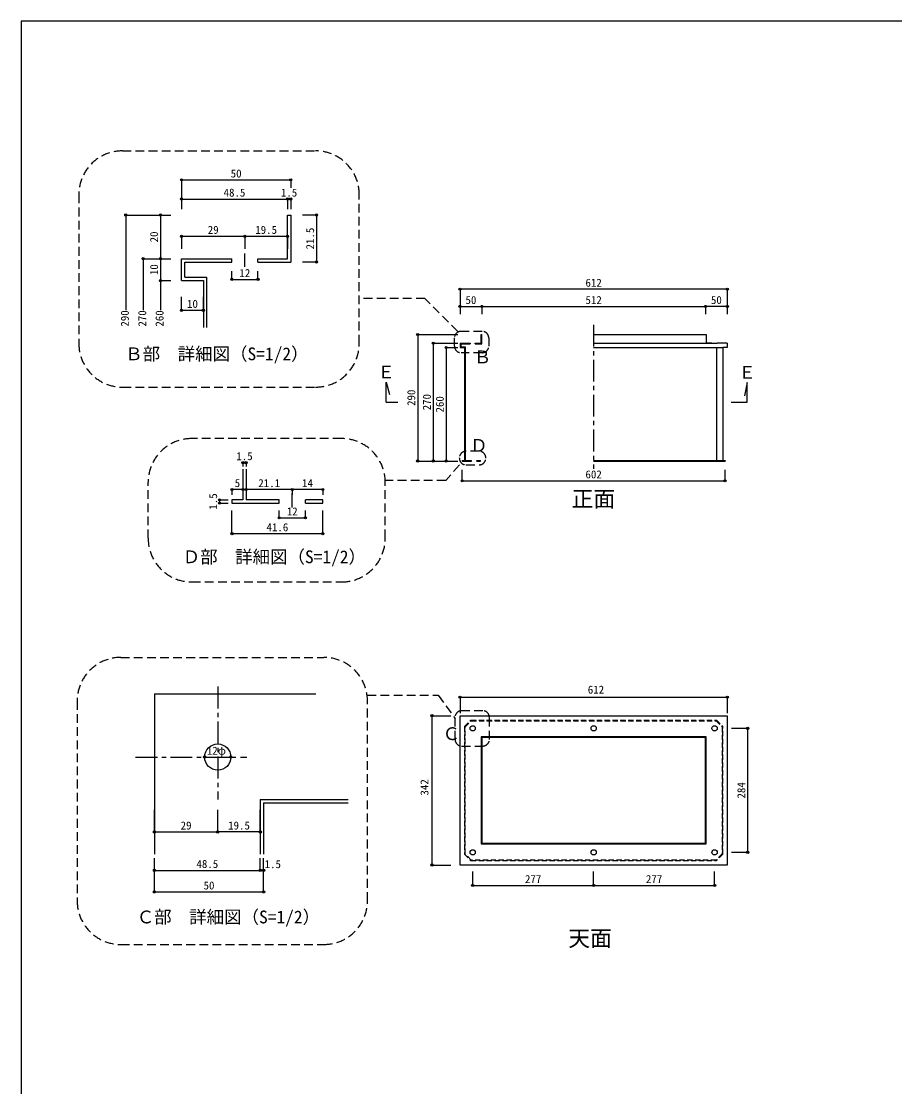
# Model space of a CAD drawing. Units: millimetres at full size, sheet at 1:10, with parts at other scales. Extents: x -10475 to 9199, y -10092 to 10143.
# Drawn here: x 735 to 2735, y 2864 to 5304 of the extents above; entities that cross this region are included whole.
import ezdxf
from ezdxf.enums import TextEntityAlignment as Align

# ---------------------------------------------------------------- set-up
doc = ezdxf.new("R2010")
doc.units = ezdxf.units.MM
doc.header["$LTSCALE"] = 10
doc.header["$PDMODE"] = 32
doc.header["$PDSIZE"] = 5
for name, pattern in [('CHAIN1', [8, 5, -1, 1, -1]), ('DASHED1', [1.8, 1.2, -0.6]), ('DASHED2', [3, 2, -1])]:
    doc.linetypes.add(name, pattern=pattern)
for name, color, linetype in [('0-1_SUS', 7, 'Continuous'), ('0-9_SUS寸法', 3, 'Continuous'), ('0-F_図面枠', 7, 'Continuous'), ('3-8', 4, 'Continuous'), ('E-9_SUS寸法', 3, 'Continuous')]:
    doc.layers.add(name, color=color, linetype=linetype)
doc.styles.add('ＭＳ ゴシック', font='')
doc.styles.get('ＭＳ ゴシック').set_extended_font_data('MS Gothic')

msp = doc.modelspace()

# ---------------------------------------------------------------- linework, layer by layer
at = {"layer": '0-1_SUS'}
for p, q in [((1788.36, 4587.02), (1789.86, 4587.02)), ((2045.86, 4587.02), (2303.36, 4587.02)), ((2303.36, 4587.02), (2303.36, 4567.02)), ((1739.86, 4567.02), (1762.86, 4567.02)), ((1741.36, 4565.52), (1762.86, 4565.52)), ((1762.86, 4567.02), (1762.86, 4565.52)), ((1774.86, 4565.52), (1774.86, 4567.02)), ((2045.86, 4567.02), (2328.86, 4567.02)), ((2316.86, 4567.02), (2303.26, 4567.02)), ((2351.86, 4567.02), (2328.86, 4567.02)), ((2351.86, 4567.02), (2351.86, 4557.02)), ((1749.86, 4557.02), (1749.86, 4298.52)), ((2045.86, 4557.02), (2341.86, 4557.02)), ((2326.86, 4557.02), (2326.86, 4298.52)), ((2351.86, 4557.02), (2341.86, 4557.02)), ((2341.86, 4557.02), (2341.86, 4298.52)), ((2397.64, 4476.88), (2391.47, 4446.78)), ((2397.64, 4432.11), (2397.64, 4476.88)), ((1570.63, 4432.11), (1597.64, 4432.11)), ((2360.59, 4432.11), (2397.64, 4432.11)), ((1744.86, 4298.52), (1749.86, 4298.52)), ((1751.36, 4298.52), (1766.46, 4298.52)), ((1766.46, 4297.02), (1766.46, 4298.52)), ((1778.46, 4297.02), (1786.46, 4297.02)), ((1786.46, 4297.02), (1786.46, 4298.52)), ((2045.86, 4297.02), (2346.86, 4297.02)), ((1739.86, 3372.01), (1739.86, 3714.01)), ((1739.86, 3714.01), (1802.75, 3714.01)), ((1802.1, 3665.51), (1788.36, 3665.51)), ((1789.86, 3664.01), (1789.86, 3422.01)), ((1802.1, 3664.01), (1789.86, 3664.01)), ((2303.36, 3665.51), (1802.1, 3665.51)), ((1806.33, 3372.01), (1739.86, 3372.01)), ((2351.86, 3372.01), (1806.33, 3372.01))]:
    msp.add_line(p, q, dxfattribs=at)
at = {"layer": '0-1_SUS', "color": 3}
for p, q in [((1744.86, 4251.89), (1744.86, 4276.75)), ((2346.86, 4251.89), (2346.86, 4276.75)), ((2398.66, 3685.01), (2361.39, 3685.01)), ((2398.66, 3401.01), (2361.39, 3401.01)), ((1768.86, 3325.28), (1768.86, 3357.02)), ((2045.86, 3325.28), (2045.86, 3357.02)), ((2322.86, 3325.28), (2322.86, 3357.02))]:
    msp.add_line(p, q, dxfattribs=at)
at = {"layer": '0-1_SUS', "color": 4}
for p, q in [((1744.86, 4251.89), (2346.86, 4251.89)), ((2398.66, 3401.01), (2398.66, 3685.01)), ((1768.86, 3325.28), (2045.86, 3325.28)), ((2045.86, 3325.28), (2322.86, 3325.28))]:
    msp.add_line(p, q, dxfattribs=at)
at = {"layer": '0-1_SUS', "linetype": 'DASHED1'}
for p, q in [((1749.86, 3689.01), (1749.86, 3397.01)), ((1765.48, 3702.51), (2326.23, 3702.51)), ((2326.23, 3702.51), (2340.36, 3688.39)), ((2326.86, 3704.01), (2341.86, 3689.01)), ((2340.36, 3688.39), (2340.36, 3397.63)), ((2341.86, 3397.01), (2341.86, 3689.01)), ((1749.86, 3397.01), (1764.86, 3382.01)), ((1765.48, 3383.51), (1751.36, 3397.63)), ((2340.36, 3397.63), (2326.23, 3383.51)), ((2341.86, 3397.01), (2326.86, 3382.01)), ((1764.86, 3382.01), (2326.86, 3382.01)), ((2326.23, 3383.51), (1765.48, 3383.51))]:
    msp.add_line(p, q, dxfattribs=at)
at = {"layer": '0-1_SUS'}
for points in [[(1774.86, 4567.02), (1788.36, 4567.02), (1788.36, 4587.02)], [(1774.86, 4565.52), (1789.86, 4565.52), (1789.86, 4587.02)], [(1739.86, 4567.02), (1739.86, 4557.02), (1749.86, 4557.02)], [(1741.36, 4565.52), (1741.36, 4558.52), (1751.36, 4558.52), (1751.36, 4298.52)], [(1570.63, 4432.11), (1570.63, 4477.65), (1578.35, 4449.86)], [(1744.86, 4298.52), (1744.86, 4297.02), (1766.46, 4297.02)], [(1778.46, 4297.02), (1778.46, 4298.52), (1786.46, 4298.52)], [(2045.86, 4298.52), (2346.86, 4298.52), (2346.86, 4297.02)], [(1802.75, 3714.01), (2351.86, 3714.01), (2351.86, 3372.01)], [(1788.36, 3665.51), (1788.36, 3420.51), (1806.01, 3420.51), (2303.36, 3420.51), (2303.36, 3665.51)], [(1789.86, 3422.01), (1806.01, 3422.01), (2301.86, 3422.01), (2301.86, 3664.01), (1802.1, 3664.01)]]:
    msp.add_lwpolyline(points, dxfattribs=at)
at = {"layer": '0-1_SUS', "linetype": 'DASHED1'}
for points in [[(1749.86, 3689.01), (1764.86, 3704.01), (2326.86, 3704.01)], [(1751.36, 3397.63), (1751.36, 3688.39), (1765.48, 3702.51)]]:
    msp.add_lwpolyline(points, dxfattribs=at)
at = {"layer": '0-1_SUS'}
for centre in [(1768.86, 3685.01), (2045.86, 3685.01), (2322.86, 3685.01), (1768.86, 3401.01), (2045.86, 3401.01), (2322.86, 3401.01)]:
    msp.add_circle(centre, 6, dxfattribs=at)
at = {"layer": '0-1_SUS', "color": 6}
for p in [(1744.86, 4251.89), (2346.86, 4251.89), (2398.66, 3685.01), (2398.66, 3401.01), (1768.86, 3325.28), (2045.86, 3325.28), (2322.86, 3325.28)]:
    msp.add_point(p, dxfattribs=at)
at = {"layer": '0-9_SUS寸法'}
for p, q in [((1739.86, 4690.75), (1739.86, 4643.73)), ((2351.86, 4690.75), (2351.86, 4643.73)), ((1739.86, 4651.17), (1739.86, 4633.31)), ((1789.86, 4651.17), (1789.86, 4633.31)), ((1789.86, 4651.17), (1789.86, 4633.31)), ((2301.86, 4651.17), (2301.86, 4633.31)), ((2301.86, 4651.17), (2301.86, 4633.31)), ((2351.86, 4651.17), (2351.86, 4633.31)), ((1642.86, 4587.02), (1734.8, 4587.02)), ((1678.53, 4567.02), (1734.8, 4567.02)), ((1708.09, 4557.02), (1723.17, 4557.02)), ((1708.09, 4557.02), (1734.8, 4557.02)), ((1642.86, 4297.02), (1734.8, 4297.02)), ((1678.53, 4297.02), (1723.17, 4297.02)), ((1708.09, 4297.02), (1723.17, 4297.02)), ((1739.86, 3756.28), (1739.86, 3719.98)), ((2351.86, 3756.28), (2351.86, 3719.98)), ((1675.65, 3714.01), (1718.62, 3714.01)), ((1675.65, 3372.01), (1718.62, 3372.01))]:
    msp.add_line(p, q, dxfattribs=at)
at = {"layer": '0-9_SUS寸法', "color": 4}
for p, q in [((1739.86, 4651.17), (1789.86, 4651.17)), ((1789.86, 4651.17), (2301.86, 4651.17)), ((2351.86, 4651.17), (2301.86, 4651.17)), ((1642.86, 4587.02), (1642.86, 4297.02)), ((1678.53, 4567.02), (1678.53, 4297.02)), ((1739.86, 3756.28), (2351.86, 3756.28)), ((1675.65, 3714.01), (1675.65, 3372.01))]:
    msp.add_line(p, q, dxfattribs=at)
at = {"layer": '0-9_SUS寸法', "linetype": 'CHAIN1'}
msp.add_line((2045.86, 4609.11), (2045.86, 4278.98), dxfattribs=at)
at = {"layer": '0-9_SUS寸法', "color": 6}
for p in [(1739.86, 4690.75), (2351.86, 4690.75), (1739.86, 4651.17), (1789.86, 4651.17), (2301.86, 4651.17), (2351.86, 4651.17), (1642.86, 4587.02), (1678.53, 4567.02), (1708.09, 4557.02), (1642.86, 4297.02), (1678.53, 4297.02), (1708.09, 4297.02), (1739.86, 3756.28), (2351.86, 3756.28), (1675.65, 3714.01), (1675.65, 3372.01)]:
    msp.add_point(p, dxfattribs=at)
at = {"layer": '0-F_図面枠'}
for p, q in [((735.22, 5304.1), (735.22, 2544.1)), ((4735.22, 5304.1), (735.22, 5304.1))]:
    msp.add_line(p, q, dxfattribs=at)
at = {"layer": '3-8'}
for p, q in [((2351.86, 4690.75), (1739.86, 4690.75)), ((1708.09, 4557.02), (1708.09, 4297.02))]:
    msp.add_line(p, q, dxfattribs=at)
at = {"layer": 'E-9_SUS寸法', "color": 2, "linetype": 'DASHED2'}
for p, q in [((966.83, 5007.35), (1409.19, 5007.35)), ((866.83, 4907.35), (866.83, 4566.42)), ((1509.19, 4566.42), (1509.19, 4907.35)), ((1659.1, 4669.49), (1509.19, 4669.49)), ((1734.78, 4593.8), (1659.1, 4669.49)), ((1790.61, 4594.09), (1742.12, 4594.09)), ((1727.12, 4560.25), (1727.12, 4579.09)), ((1805.61, 4579.09), (1805.61, 4560.25)), ((1790.61, 4545.25), (1742.12, 4545.25)), ((966.83, 4466.42), (1409.19, 4466.42)), ((1468.63, 4348.61), (1125.65, 4348.61)), ((1783.77, 4319.49), (1753.41, 4319.49)), ((1738.41, 4303.39), (1738.41, 4304.49)), ((1798.77, 4303.39), (1798.77, 4304.49)), ((1738.42, 4288.39), (1707, 4252.36)), ((1753.41, 4288.39), (1783.77, 4288.39)), ((1025.65, 4120.21), (1025.65, 4248.61)), ((1707, 4252.36), (1568.63, 4252.36)), ((1568.63, 4120.21), (1568.63, 4248.61)), ((1125.65, 4020.21), (1468.63, 4020.21)), ((963.07, 3847.53), (1427.97, 3847.53)), ((1527.97, 3760.65), (1689.98, 3760.65)), ((1689.98, 3760.65), (1728.55, 3707.46)), ((863.07, 3747.53), (863.07, 3290.14)), ((1527.97, 3290.14), (1527.97, 3747.53)), ((1728.55, 3659.52), (1728.55, 3710.4)), ((1791.99, 3725.4), (1743.55, 3725.4)), ((1806.99, 3659.52), (1806.99, 3710.4)), ((1743.55, 3644.52), (1791.99, 3644.52)), ((963.07, 3190.14), (1427.97, 3190.14))]:
    msp.add_line(p, q, dxfattribs=at)
at = {"layer": 'E-9_SUS寸法', "color": 4}
for p, q in [((1102.18, 4940.97), (1352.18, 4940.97)), ((1102.18, 4897.16), (1344.68, 4897.16)), ((1344.68, 4897.16), (1352.18, 4897.16)), ((974.41, 4860.36), (974.41, 4642.44)), ((1053.88, 4860.36), (1053.88, 4760.36)), ((1411.2, 4860.36), (1411.2, 4752.86)), ((1102.18, 4811.86), (1247.18, 4811.86)), ((1247.18, 4811.86), (1344.68, 4811.86)), ((1014.25, 4760.36), (1014.25, 4642.44)), ((1053.88, 4760.36), (1053.88, 4710.36)), ((1053.88, 4710.36), (1053.88, 4642.44)), ((1217.18, 4713.04), (1277.18, 4713.04)), ((1102.18, 4642.44), (1152.18, 4642.44)), ((1242.69, 4293.61), (1250.19, 4293.61)), ((1242.69, 4232), (1217.69, 4232)), ((1355.69, 4232), (1250.19, 4232)), ((1425.69, 4232), (1355.69, 4232)), ((1189.07, 4208.3), (1189.07, 4200.8)), ((1325.69, 4167.03), (1385.69, 4167.03)), ((1217.69, 4130.85), (1425.69, 4130.85)), ((1155.06, 3619.19), (1215.06, 3619.19)), ((1040.06, 3447.8), (1185.06, 3447.8)), ((1282.56, 3447.8), (1185.06, 3447.8)), ((1040.06, 3359.79), (1282.56, 3359.79)), ((1282.56, 3359.79), (1290.06, 3359.79)), ((1040.06, 3310.48), (1290.06, 3310.48))]:
    msp.add_line(p, q, dxfattribs=at)
at = {"layer": 'E-9_SUS寸法'}
for p, q in [((1102.18, 4940.97), (1102.18, 4897.16)), ((1352.18, 4940.97), (1352.18, 4922.9)), ((1102.18, 4897.16), (1102.18, 4873.95)), ((1344.68, 4897.16), (1344.68, 4873.95)), ((1352.18, 4897.16), (1352.18, 4873.95)), ((974.41, 4860.36), (1077.95, 4860.36)), ((1053.88, 4860.36), (1077.95, 4860.36)), ((1411.2, 4860.36), (1378.8, 4860.36)), ((1102.18, 4811.86), (1102.18, 4782.86)), ((1247.18, 4811.86), (1247.18, 4782.86)), ((1247.18, 4811.86), (1247.18, 4782.86)), ((1344.68, 4811.86), (1344.68, 4782.86)), ((1014.25, 4760.36), (1077.95, 4760.36)), ((1053.88, 4760.36), (1077.95, 4760.36)), ((1411.2, 4752.86), (1378.8, 4752.86)), ((1053.88, 4710.36), (1077.95, 4710.36)), ((1053.88, 4710.36), (1077.95, 4710.36)), ((1217.18, 4713.04), (1217.18, 4732.1)), ((1277.18, 4713.04), (1277.18, 4732.1)), ((1102.18, 4642.44), (1102.18, 4672.99)), ((1152.18, 4642.44), (1152.18, 4672.99)), ((1242.69, 4293.61), (1242.69, 4284.71)), ((1250.19, 4293.61), (1250.19, 4284.71)), ((1217.69, 4232), (1217.69, 4220.12)), ((1242.69, 4232), (1242.69, 4220.12)), ((1250.19, 4232), (1250.19, 4220.12)), ((1355.69, 4232), (1355.69, 4220.12)), ((1425.69, 4232), (1425.69, 4220.12)), ((1189.07, 4208.3), (1208.66, 4208.3)), ((1189.07, 4200.8), (1208.66, 4200.8)), ((1217.69, 4130.85), (1217.69, 4183.74)), ((1325.69, 4167.03), (1325.69, 4183.74)), ((1385.69, 4167.03), (1385.69, 4183.74)), ((1425.69, 4130.85), (1425.69, 4183.74)), ((1040.06, 3447.8), (1040.06, 3498.55)), ((1185.06, 3447.8), (1185.06, 3498.55)), ((1282.56, 3447.8), (1282.56, 3498.55)), ((1040.06, 3359.79), (1040.06, 3387.34)), ((1040.06, 3310.48), (1040.06, 3387.34)), ((1282.56, 3359.79), (1282.56, 3387.34)), ((1290.06, 3359.79), (1290.06, 3387.34)), ((1290.06, 3310.48), (1290.06, 3387.34))]:
    msp.add_line(p, q, dxfattribs=at)
at = {"layer": 'E-9_SUS寸法', "color": 7}
for p, q in [((1352.18, 4860.36), (1352.18, 4752.86)), ((1102.18, 4710.36), (1102.18, 4760.36)), ((1102.18, 4760.36), (1217.18, 4760.36)), ((1217.18, 4752.86), (1217.18, 4760.36)), ((1277.18, 4760.36), (1344.68, 4760.36)), ((1277.18, 4752.86), (1277.18, 4760.36)), ((1109.68, 4717.86), (1109.68, 4752.86)), ((1109.68, 4752.86), (1217.18, 4752.86)), ((1277.18, 4752.86), (1352.18, 4752.86)), ((1102.18, 4710.36), (1152.18, 4710.36)), ((1152.18, 4710.36), (1152.18, 4602.86)), ((1250.19, 4278.4), (1250.19, 4208.3)), ((1217.69, 4200.8), (1325.69, 4200.8)), ((1325.69, 4208.3), (1250.19, 4208.3)), ((1325.69, 4200.8), (1325.69, 4208.3)), ((1385.69, 4200.8), (1385.69, 4208.3)), ((1425.69, 4208.3), (1385.69, 4208.3)), ((1385.69, 4200.8), (1425.69, 4200.8)), ((1425.69, 4200.8), (1425.69, 4208.3)), ((1040.06, 3764.19), (1040.06, 3397.1)), ((1040.06, 3764.19), (1409.67, 3764.19)), ((1282.56, 3521.69), (1483.6, 3521.69)), ((1282.56, 3521.69), (1282.56, 3397.1)), ((1290.06, 3514.19), (1483.6, 3514.19)), ((1290.06, 3514.19), (1290.06, 3397.1))]:
    msp.add_line(p, q, dxfattribs=at)
at = {"layer": 'E-9_SUS寸法', "linetype": 'CHAIN1'}
for p, q in [((1247.18, 4741.8), (1247.18, 4772.48)), ((1355.69, 4190.81), (1355.69, 4222.47)), ((1185.06, 3780.52), (1185.06, 3522.14)), ((996.8, 3619.19), (1251.75, 3619.19))]:
    msp.add_line(p, q, dxfattribs=at)
at = {"layer": 'E-9_SUS寸法', "color": 7}
for points in [[(1344.68, 4760.36), (1344.68, 4860.36), (1352.18, 4860.36)], [(1109.68, 4717.86), (1159.68, 4717.86), (1159.68, 4602.86)], [(1242.69, 4278.4), (1242.69, 4208.3), (1217.69, 4208.3), (1217.69, 4200.8)]]:
    msp.add_lwpolyline(points, dxfattribs=at)
msp.add_circle((1185.06, 3619.19), 30, dxfattribs=at)
at = {"layer": 'E-9_SUS寸法', "color": 2, "linetype": 'DASHED2'}
for centre, radius, start, end in [((966.83, 4907.35), 100, 90, 180), ((1409.19, 4907.35), 100, 0, 90), ((1742.12, 4579.09), 15, 90, 180), ((1790.61, 4579.09), 15, 0, 90), ((966.83, 4566.42), 100, 180, 270), ((1409.19, 4566.42), 100, 270, 0), ((1742.12, 4560.25), 15, 180, 270), ((1790.61, 4560.25), 15, 270, 0), ((1125.65, 4248.61), 100, 90, 180), ((1468.63, 4248.61), 100, 0, 90), ((1753.41, 4304.49), 15, 90, 180), ((1783.77, 4304.49), 15, 0, 90), ((1753.41, 4303.39), 15, 180, 270), ((1783.77, 4303.39), 15, 270, 0), ((1125.65, 4120.21), 100, 180, 270), ((1468.63, 4120.21), 100, 270, 0), ((963.07, 3747.53), 100, 90, 180), ((1427.97, 3747.53), 100, 0, 90), ((1743.55, 3710.4), 15, 90, 180), ((1791.99, 3710.4), 15, 0, 90), ((1743.55, 3659.52), 15, 180, 270), ((1791.99, 3659.52), 15, 270, 0), ((963.07, 3290.14), 100, 180, 270), ((1427.97, 3290.14), 100, 270, 0)]:
    msp.add_arc(centre, radius, start, end, dxfattribs=at)
at = {"layer": 'E-9_SUS寸法', "color": 6}
for p in [(1102.18, 4940.97), (1352.18, 4940.97), (1102.18, 4897.16), (1344.68, 4897.16), (1352.18, 4897.16), (974.41, 4860.36), (1053.88, 4860.36), (1411.2, 4860.36), (1102.18, 4811.86), (1247.18, 4811.86), (1344.68, 4811.86), (1014.25, 4760.36), (1053.88, 4760.36), (1411.2, 4752.86), (1053.88, 4710.36), (1217.18, 4713.04), (1277.18, 4713.04), (1102.18, 4642.44), (1152.18, 4642.44), (1242.69, 4293.61), (1250.19, 4293.61), (1217.69, 4232), (1242.69, 4232), (1250.19, 4232), (1355.69, 4232), (1425.69, 4232), (1189.07, 4208.3), (1189.07, 4200.8), (1325.69, 4167.03), (1385.69, 4167.03), (1217.69, 4130.85), (1425.69, 4130.85), (1155.06, 3619.19), (1215.06, 3619.19), (1040.06, 3447.8), (1185.06, 3447.8), (1282.56, 3447.8), (1040.06, 3359.79), (1282.56, 3359.79), (1290.06, 3359.79), (1040.06, 3310.48), (1290.06, 3310.48)]:
    msp.add_point(p, dxfattribs=at)

# ---------------------------------------------------------------- texts
at = {"layer": '0-1_SUS', "color": 2, "style": 'ＭＳ ゴシック'}
for p in [(1550.63, 4477.65), (2377.64, 4476.88), (2377.64, 4476.88)]:
    msp.add_text('Ｅ', height=29.33, dxfattribs=at).set_placement(p, align=Align.BOTTOM_LEFT)
at = {"layer": '0-1_SUS', "color": 3, "style": 'ＭＳ ゴシック'}
for s, p in [('602', (2027.11, 4251.89)), ('277', (1888.61, 3325.28)), ('277', (2165.61, 3325.28))]:
    msp.add_text(s, height=18.33, dxfattribs=at).set_placement(p, align=Align.BOTTOM_LEFT)
at = {"layer": '0-1_SUS', "color": 6, "style": 'ＭＳ ゴシック'}
for s, p in [('正面', (1995.37, 4181.11)), ('天面', (1987.86, 3174.74))]:
    msp.add_text(s, height=36.66, dxfattribs=at).set_placement(p, align=Align.BOTTOM_LEFT)
at = {"layer": '0-1_SUS', "color": 3, "style": 'ＭＳ ゴシック'}
msp.add_text('284', height=18.33, rotation=90, dxfattribs=at).set_placement((2398.66, 3524.26), align=Align.BOTTOM_LEFT)
at = {"layer": '0-9_SUS寸法', "style": 'ＭＳ ゴシック'}
for s, p in [('612', (2027.11, 4690.75)), ('50', (1752.36, 4651.17)), ('512', (2027.11, 4651.17)), ('50', (2314.36, 4651.17)), ('612', (2032.43, 3759.01))]:
    msp.add_text(s, height=18.33, dxfattribs=at).set_placement(p, align=Align.BOTTOM_LEFT)
for s, p in [('290', (1642.86, 4423.27)), ('270', (1678.53, 4413.27)), ('260', (1708.09, 4408.27)), ('342', (1673.01, 3531.14))]:
    msp.add_text(s, height=18.33, rotation=90, dxfattribs=at).set_placement(p, align=Align.BOTTOM_LEFT)
at = {"layer": 'E-9_SUS寸法', "style": 'ＭＳ ゴシック'}
for s, p in [('50', (1214.68, 4940.97)), ('48.5', (1198.43, 4897.16)), ('1.5', (1329.68, 4897.16)), ('29', (1162.18, 4811.86)), ('19.5', (1270.93, 4811.86)), ('12', (1234.68, 4713.04)), ('10', (1114.68, 4642.44)), ('1.5', (1227.69, 4293.61)), ('5', (1223.94, 4232)), ('21.1', (1277.94, 4232)), ('14', (1378.19, 4232)), ('12', (1343.19, 4167.03)), ('41.6', (1296.69, 4130.85)), ('12φ', (1160.06, 3619.19)), ('29', (1100.06, 3447.8)), ('19.5', (1208.81, 3447.8)), ('48.5', (1136.31, 3359.79)), ('1.5', (1292.4, 3359.34)), ('50', (1152.56, 3310.48))]:
    msp.add_text(s, height=18.33, dxfattribs=at).set_placement(p, align=Align.BOTTOM_LEFT)
for s, p in [('20', (1053.88, 4797.86)), ('21.5', (1411.2, 4781.61)), ('10', (1053.88, 4722.86)), ('290', (986.91, 4604.94)), ('270', (1026.75, 4604.94)), ('260', (1066.38, 4604.94)), ('1.5', (1189.07, 4185.8))]:
    msp.add_text(s, height=18.33, rotation=90, dxfattribs=at).set_placement(p, align=Align.BOTTOM_LEFT)
at = {"layer": 'E-9_SUS寸法', "color": 2, "style": 'ＭＳ ゴシック'}
for s, p in [('Ｂ部\u3000詳細図（S=1/2）', (973.15, 4519.12)), ('Ｂ', (1771.28, 4512.06)), ('Ｄ', (1763.15, 4309.51)), ('Ｄ部\u3000詳細図（S=1/2）', (1104.73, 4054.4)), ('Ｃ', (1699.75, 3649.3)), ('Ｃ部\u3000詳細図（S=1/2）', (999.59, 3229.58))]:
    msp.add_text(s, height=29.33, dxfattribs=at).set_placement(p, align=Align.BOTTOM_LEFT)

doc.saveas('drawing.dxf')
